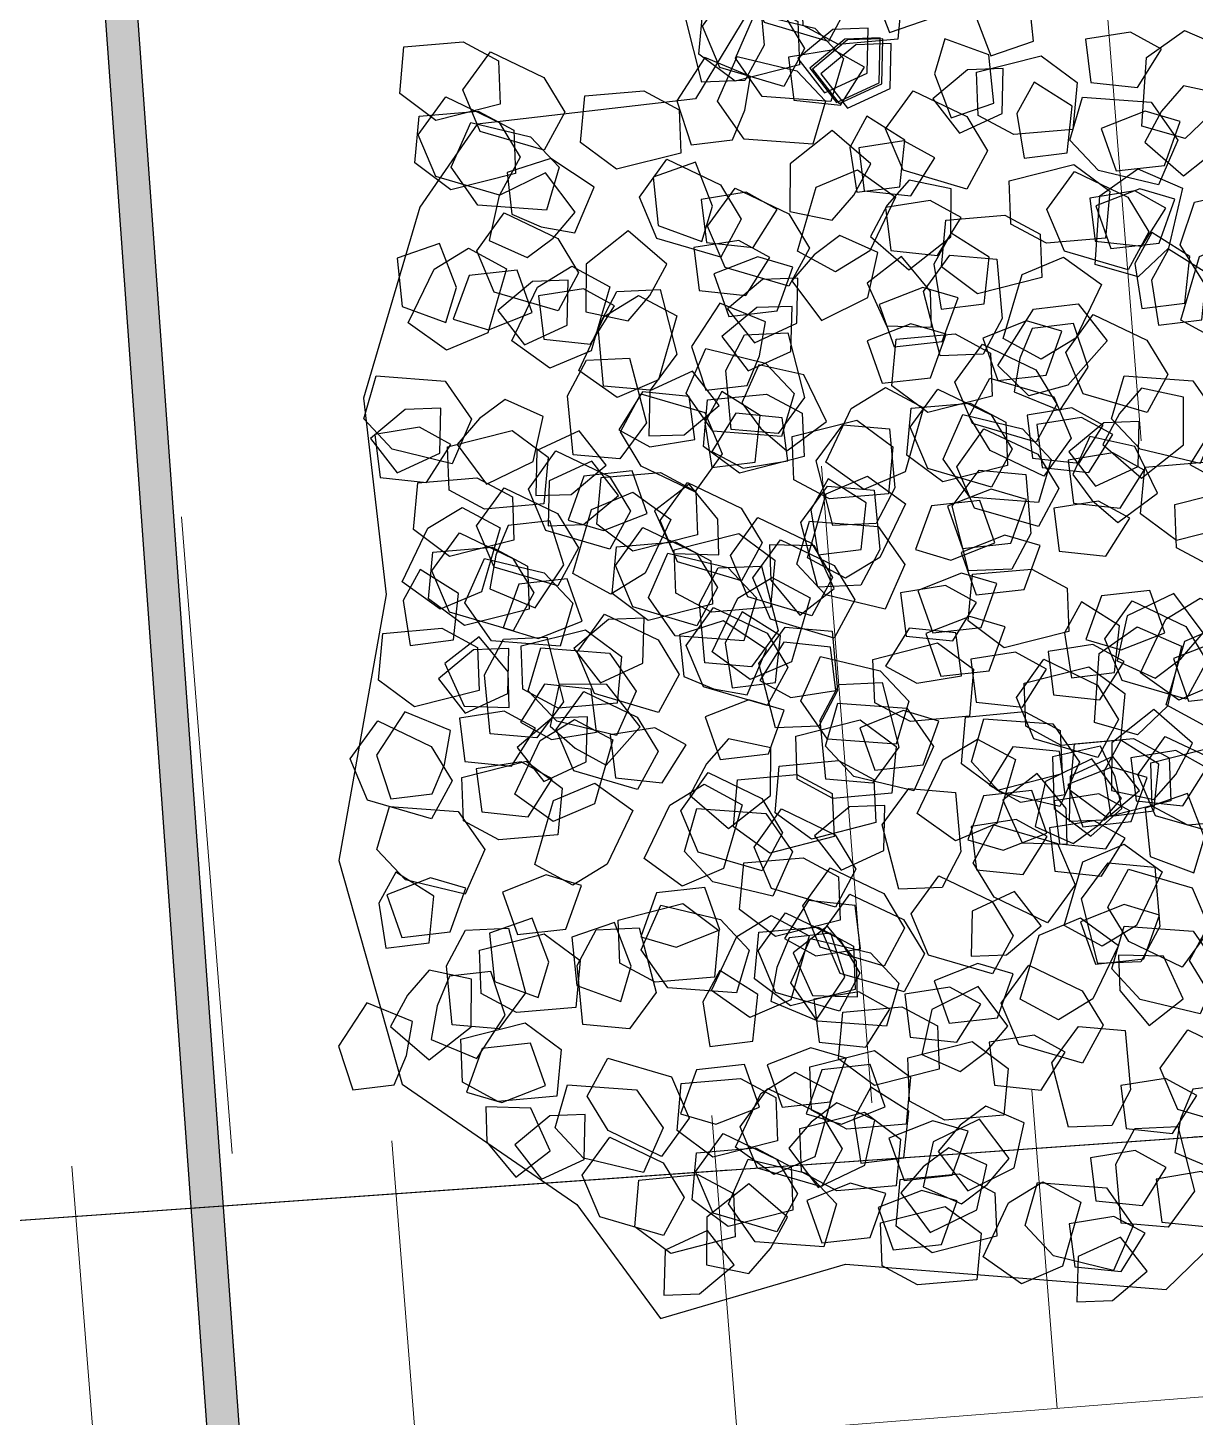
# Model space of a CAD drawing. Header units: metres. Extents: x 1851758 to 1852050, y 5187822 to 5188223.
# Drawn here: x 1851939.949 to 1851941.046, y 5187883.398 to 5187884.703 of the extents above; entities that cross this region are included whole.
import ezdxf

# ---------------------------------------------------------------- set-up
doc = ezdxf.new("R2010")
doc.units = ezdxf.units.M
doc.header["$LTSCALE"] = 2.5
doc.linetypes.add('L5', pattern=[1.15, 0.8, -0.175, 0, -0.175])
for name, color, linetype, lineweight in [('PAR', 11, 'L5', 30), ('PRO_DEMOL_TAL', 34, 'CONTINUOUS', 20), ('PRO_DEMOL_TAL_HAC', 32, 'CONTINUOUS', 15), ('PRO_PAR_SURF', 157, 'CONTINUOUS', 20)]:
    doc.layers.add(name, color=color, linetype=linetype, lineweight=lineweight)
doc.layers.add('PRO_PAR_CONT_DA', color=40, linetype='CONTINUOUS', plot=False)
doc.layers.add('PRO_VOI_PLANCHETTES', color=232, linetype='CONTINUOUS')
doc.layers.add('PRO_VOI_VEG', color=81, linetype='CONTINUOUS')

# ---------------------------------------------------------------- blocks, each defined once
blk = doc.blocks.new('arbuste fleurs jaunes')
at = {"layer": 'PRO_VOI_VEG', "color": 67}
for points in [[(-0.2453, 1.0165), (-0.3366, 1.1021), (-0.3308, 1.1863), (-0.2526, 1.2269), (-0.1844, 1.1384), (-0.1786, 1.063)], [(-0.3394, 0.9223), (-0.4308, 1.0079), (-0.425, 1.092), (-0.3467, 1.1326), (-0.2786, 1.0442), (-0.2727, 0.9687)], [(-0.3897, 0.9253), (-0.425, 1.0454), (-0.3773, 1.115), (-0.2892, 1.1102), (-0.2754, 0.9993), (-0.3087, 0.9314)], [(-0.2732, 0.9004), (-0.3085, 1.0205), (-0.2608, 1.09), (-0.1727, 1.0852), (-0.1589, 0.9744), (-0.1922, 0.9065)], [(-0.3727, 0.7679), (-0.2813, 0.7839), (-0.2799, 0.881), (-0.3466, 0.9362), (-0.4075, 0.8868), (-0.3974, 0.8274)], [(-0.5135, 0.7153), (-0.5488, 0.8354), (-0.501, 0.905), (-0.413, 0.9002), (-0.3992, 0.7893), (-0.4325, 0.7214)], [(-0.5135, 0.7153), (-0.5488, 0.8354), (-0.501, 0.905), (-0.413, 0.9002), (-0.3992, 0.7893), (-0.4325, 0.7214)], [(-0.139, 0.6811), (-0.2304, 0.7667), (-0.2246, 0.8508), (-0.1463, 0.8915), (-0.0781, 0.803), (-0.0723, 0.7276)], [(-0.9059, 0.8825), (-0.933, 0.8055), (-0.8587, 0.7581), (-0.7865, 0.8021), (-0.8245, 0.8569)], [(-0.9059, 0.8825), (-0.933, 0.8055), (-0.8587, 0.7581), (-0.7865, 0.8021), (-0.8245, 0.8569)], [(-0.574, 0.8111), (-0.6011, 0.734), (-0.5268, 0.6867), (-0.4546, 0.7307), (-0.4926, 0.7855)], [(-0.574, 0.8111), (-0.6011, 0.734), (-0.5268, 0.6867), (-0.4546, 0.7307), (-0.4926, 0.7855)], [(0.121, 0.583), (0.0296, 0.6686), (0.0354, 0.7528), (0.1137, 0.7934), (0.1819, 0.7049), (0.1877, 0.6295)], [(-0.9205, 0.5525), (-1.0119, 0.6381), (-1.0061, 0.7222), (-0.9278, 0.7628), (-0.8596, 0.6744), (-0.8538, 0.5989)], [(0.0707, 0.586), (0.0355, 0.7062), (0.0832, 0.7757), (0.1712, 0.7709), (0.185, 0.6601), (0.1517, 0.5921)], [(-0.8405, 0.7521), (-0.7492, 0.6666), (-0.755, 0.5824), (-0.8332, 0.5418), (-0.9014, 0.6303), (-0.9072, 0.7057)], [(0.1872, 0.5611), (0.152, 0.6812), (0.1997, 0.7507), (0.2878, 0.746), (0.3015, 0.6351), (0.2682, 0.5672)], [(-0.2634, 0.5125), (-0.2987, 0.6326), (-0.251, 0.7022), (-0.1629, 0.6974), (-0.1491, 0.5866), (-0.1824, 0.5186)], [(-1.194, 0.455), (-1.2854, 0.5406), (-1.2796, 0.6247), (-1.2013, 0.6653), (-1.1331, 0.5768), (-1.1273, 0.5014)], [(-1.1924, 0.6097), (-1.1401, 0.5469), (-1.0614, 0.5863), (-1.062, 0.6709), (-1.1286, 0.6664)], [(-1.0147, 0.4583), (-1.1061, 0.5439), (-1.1003, 0.628), (-1.022, 0.6686), (-0.9538, 0.5801), (-0.948, 0.5047)], [(-1.065, 0.4613), (-1.1002, 0.5814), (-1.0525, 0.6509), (-0.9645, 0.6461), (-0.9507, 0.5353), (-0.984, 0.4674)], [(-0.9485, 0.4363), (-0.9837, 0.5565), (-0.936, 0.626), (-0.8479, 0.6212), (-0.8342, 0.5104), (-0.8675, 0.4424)], [(-1.4452, 0.3998), (-1.4804, 0.5199), (-1.4327, 0.5894), (-1.3446, 0.5847), (-1.3309, 0.4738), (-1.3642, 0.4059)], [(-0.8377, 0.3916), (-0.8729, 0.5118), (-0.8252, 0.5813), (-0.7371, 0.5765), (-0.7233, 0.4657), (-0.7566, 0.3977)], [(0.1292, 0.592), (0.1021, 0.515), (0.1764, 0.4676), (0.2486, 0.5116), (0.2105, 0.5664)], [(0.1258, 0.5631), (0.0987, 0.4861), (0.173, 0.4387), (0.2452, 0.4827), (0.2072, 0.5376)], [(0.1273, 0.558), (0.1002, 0.481), (0.1745, 0.4336), (0.2468, 0.4776), (0.2087, 0.5325)], [(-1.2167, 0.5307), (-1.2438, 0.4537), (-1.1695, 0.4063), (-1.0972, 0.4503), (-1.1353, 0.5051)], [(-1.1088, 0.509), (-1.1857, 0.5365), (-1.2335, 0.4626), (-1.19, 0.39), (-1.1349, 0.4277)], [(0.1282, 0.5401), (0.1011, 0.4631), (0.1754, 0.4157), (0.2476, 0.4597), (0.2096, 0.5145)], [(-0.5603, 0.5002), (-0.5251, 0.3801), (-0.5728, 0.3106), (-0.6609, 0.3154), (-0.6746, 0.4262), (-0.6413, 0.4941)], [(-0.7259, 0.2675), (-0.8172, 0.3531), (-0.8114, 0.4372), (-0.7332, 0.4778), (-0.665, 0.3894), (-0.6592, 0.3139)], [(-0.3378, 0.4493), (-0.3649, 0.3722), (-0.2906, 0.3249), (-0.2183, 0.3688), (-0.2564, 0.4237)], [(-0.3378, 0.4493), (-0.3649, 0.3722), (-0.2906, 0.3249), (-0.2183, 0.3688), (-0.2564, 0.4237)], [(-1.0808, 0.4337), (-0.9895, 0.3481), (-0.9953, 0.264), (-1.0735, 0.2234), (-1.1417, 0.3119), (-1.1475, 0.3873)], [(-0.0224, 0.363), (0.0298, 0.3002), (0.1085, 0.3396), (0.1079, 0.4242), (0.0413, 0.4197)], [(-1.6959, 0.3408), (-1.6437, 0.278), (-1.5649, 0.3175), (-1.5655, 0.402), (-1.6321, 0.3975)], [(-1.3492, 0.394), (-1.2578, 0.3085), (-1.2636, 0.2243), (-1.3419, 0.1837), (-1.41, 0.2722), (-1.4158, 0.3476)], [(-0.82, 0.1733), (-0.9114, 0.2589), (-0.9056, 0.343), (-0.8273, 0.3836), (-0.7592, 0.2951), (-0.7533, 0.2197)], [(-0.8703, 0.1763), (-0.9056, 0.2964), (-0.8579, 0.3659), (-0.7698, 0.3611), (-0.756, 0.2503), (-0.7893, 0.1824)], [(-0.6047, 0.313), (-0.5525, 0.2502), (-0.4738, 0.2896), (-0.4744, 0.3742), (-0.541, 0.3697)], [(-0.2286, 0.3757), (-0.2607, 0.2887), (-0.1774, 0.2387), (-0.0962, 0.2687), (-0.1083, 0.3461), (-0.1648, 0.3672)], [(0.0944, 0.1921), (0.0592, 0.3122), (0.1069, 0.3818), (0.195, 0.377), (0.2088, 0.2661), (0.1755, 0.1982)], [(-1.0314, 0.3478), (-1.0585, 0.2708), (-0.9842, 0.2235), (-0.9119, 0.2674), (-0.95, 0.3223)], [(-0.7538, 0.1513), (-0.7891, 0.2714), (-0.7414, 0.341), (-0.6533, 0.3362), (-0.6395, 0.2254), (-0.6728, 0.1574)], [(-0.6547, 0.3321), (-0.7315, 0.3597), (-0.7794, 0.2857), (-0.7358, 0.2132), (-0.6807, 0.2509)], [(-0.5026, 0.2112), (-0.4158, 0.1785), (-0.3652, 0.2615), (-0.3947, 0.3429), (-0.4722, 0.3313), (-0.4936, 0.275)], [(-0.5026, 0.2112), (-0.4158, 0.1785), (-0.3652, 0.2615), (-0.3947, 0.3429), (-0.4722, 0.3313), (-0.4936, 0.275)], [(-1.2452, 0.3372), (-1.2722, 0.2602), (-1.1979, 0.2128), (-1.1257, 0.2568), (-1.1638, 0.3116)], [(0.2024, 0.3376), (0.1753, 0.2606), (0.2496, 0.2132), (0.3218, 0.2572), (0.2838, 0.3121)], [(0.2024, 0.3376), (0.1753, 0.2606), (0.2496, 0.2132), (0.3218, 0.2572), (0.2838, 0.3121)], [(-1.1895, 0.1037), (-1.2247, 0.2238), (-1.177, 0.2933), (-1.089, 0.2886), (-1.0752, 0.1777), (-1.1085, 0.1098)], [(-0.7732, 0.2889), (-0.6818, 0.2033), (-0.6876, 0.1192), (-0.7659, 0.0785), (-0.8341, 0.167), (-0.8399, 0.2424)], [(-0.0787, 0.227), (-0.1556, 0.2545), (-0.2034, 0.1805), (-0.1599, 0.108), (-0.1048, 0.1457)], [(-1.7944, 0.1764), (-1.7779, 0.0851), (-1.6807, 0.0843), (-1.626, 0.1514), (-1.6757, 0.2119), (-1.7351, 0.2014)], [(-0.4742, 0.2173), (-0.3828, 0.1317), (-0.3886, 0.0476), (-0.4669, 0.007), (-0.5351, 0.0954), (-0.5409, 0.1709)], [(-1.6039, 0.1905), (-1.5126, 0.1049), (-1.5183, 0.0208), (-1.5966, -0.0198), (-1.6648, 0.0687), (-1.6706, 0.1441)], [(-0.9285, 0.0263), (-0.8372, 0.0422), (-0.8358, 0.1394), (-0.9025, 0.1945), (-0.9634, 0.1452), (-0.9532, 0.0858)], [(-0.7378, 0.0045), (-0.773, 0.1247), (-0.7253, 0.1942), (-0.6372, 0.1894), (-0.6234, 0.0786), (-0.6567, 0.0106)], [(0.0308, -0.0162), (-0.0606, 0.0694), (-0.0548, 0.1535), (0.0235, 0.1941), (0.0916, 0.1056), (0.0974, 0.0302)], [(0.2012, 0.1331), (0.2534, 0.0703), (0.3322, 0.1097), (0.3315, 0.1943), (0.2649, 0.1898)], [(-0.925, -0.0163), (-0.9602, 0.1038), (-0.9125, 0.1733), (-0.8245, 0.1686), (-0.8107, 0.0577), (-0.844, -0.0102)], [(-0.1966, 0.0652), (-0.1116, 0.1572), (-0.0275, 0.1519), (0.0137, 0.0739), (-0.0744, 0.0051), (-0.1498, -0.0012)], [(-0.1218, 0.1112), (-0.0696, 0.0485), (0.0092, 0.0879), (0.0085, 0.1725), (-0.0581, 0.168)], [(-0.7502, -0.0537), (-0.7855, 0.0664), (-0.7378, 0.1359), (-0.6497, 0.1311), (-0.6359, 0.0203), (-0.6692, -0.0476)], [(-0.5735, 0.0627), (-0.4885, 0.1547), (-0.4044, 0.1494), (-0.3633, 0.0714), (-0.4513, 0.0026), (-0.5267, -0.0037)], [(-0.2075, -0.0582), (-0.2989, 0.0273), (-0.2931, 0.1115), (-0.2148, 0.1521), (-0.1467, 0.0636), (-0.1408, -0.0118)], [(-1.7636, 0.1302), (-1.6722, 0.0446), (-1.678, -0.0395), (-1.7563, -0.0801), (-1.8245, 0.0084), (-1.8303, 0.0838)], [(-0.9324, 0.0573), (-0.8802, -0.0055), (-0.8014, 0.0339), (-0.8021, 0.1185), (-0.8687, 0.114)], [(-0.6864, 0.0243), (-0.6014, 0.1162), (-0.5172, 0.111), (-0.4761, 0.033), (-0.5641, -0.0358), (-0.6395, -0.0421)], [(-0.3017, -0.1525), (-0.3931, -0.0669), (-0.3873, 0.0172), (-0.309, 0.0579), (-0.2408, -0.0306), (-0.235, -0.106)], [(-0.9521, -0.052), (-0.8671, 0.0399), (-0.7829, 0.0347), (-0.7418, -0.0434), (-0.8299, -0.1121), (-0.9052, -0.1184)], [(-0.9521, -0.052), (-0.8671, 0.0399), (-0.7829, 0.0347), (-0.7418, -0.0434), (-0.8299, -0.1121), (-0.9052, -0.1184)], [(-0.352, -0.1495), (-0.3873, -0.0294), (-0.3396, 0.0402), (-0.2515, 0.0354), (-0.2377, -0.0754), (-0.271, -0.1434)], [(-1.9262, -0.0971), (-1.8494, -0.1246), (-1.8015, -0.0507), (-1.8451, 0.0219), (-1.9002, -0.0159)], [(-1.4155, 0.002), (-1.3241, -0.0835), (-1.3299, -0.1677), (-1.4082, -0.2083), (-1.4763, -0.1198), (-1.4822, -0.0444)], [(-1.1917, -0.1757), (-1.2269, -0.0556), (-1.1792, 0.014), (-1.0911, 0.0092), (-1.0773, -0.1017), (-1.1106, -0.1696)], [(-0.2355, -0.1744), (-0.2707, -0.0543), (-0.223, 0.0152), (-0.135, 0.0105), (-0.1212, -0.1004), (-0.1545, -0.1683)], [(-0.1813, -0.036), (-0.1461, -0.1561), (-0.1938, -0.2256), (-0.2819, -0.2208), (-0.2957, -0.11), (-0.2624, -0.0421)], [(-1.8758, -0.0627), (-1.9029, -0.1398), (-1.8286, -0.1871), (-1.7563, -0.1431), (-1.7944, -0.0883)], [(-0.1783, -0.0882), (-0.1617, -0.1795), (-0.0645, -0.1803), (-0.0099, -0.1132), (-0.0596, -0.0527), (-0.119, -0.0632)], [(-0.9444, -0.0922), (-0.8531, -0.1778), (-0.8588, -0.2619), (-0.9371, -0.3025), (-1.0053, -0.214), (-1.0111, -0.1386)], [(-1.6445, -0.1218), (-1.6093, -0.2419), (-1.657, -0.3114), (-1.7451, -0.3066), (-1.7588, -0.1958), (-1.7255, -0.1279)], [(-0.6116, -0.1128), (-0.674, -0.1654), (-0.6341, -0.244), (-0.5495, -0.2428), (-0.5544, -0.1762)], [(-0.0761, -0.32), (-0.1113, -0.1998), (-0.0636, -0.1303), (0.0244, -0.1351), (0.0382, -0.2459), (0.0049, -0.3139)], [(-1.1903, -0.3492), (-1.2817, -0.2636), (-1.2759, -0.1795), (-1.1977, -0.1389), (-1.1295, -0.2273), (-1.1237, -0.3028)], [(-1.1746, -0.3286), (-1.2099, -0.2085), (-1.1622, -0.1389), (-1.0741, -0.1437), (-1.0603, -0.2546), (-1.0936, -0.3225)], [(0.0832, -0.2056), (0.1354, -0.2684), (0.2142, -0.229), (0.2136, -0.1444), (0.1469, -0.1489)], [(-1.8681, -0.39), (-1.9033, -0.2699), (-1.8556, -0.2004), (-1.7675, -0.2051), (-1.7538, -0.316), (-1.7871, -0.3839)], [(0.0739, -0.2491), (0.1261, -0.3119), (0.2049, -0.2725), (0.2042, -0.1879), (0.1376, -0.1924)], [(-1.5226, -0.2713), (-1.4704, -0.3341), (-1.3916, -0.2947), (-1.3922, -0.2101), (-1.4588, -0.2146)], [(-1.2845, -0.4434), (-1.3759, -0.3578), (-1.3701, -0.2737), (-1.2918, -0.2331), (-1.2237, -0.3216), (-1.2178, -0.397)], [(-1.083, -0.2231), (-1.1101, -0.3002), (-1.0358, -0.3475), (-0.9635, -0.3035), (-1.0016, -0.2487)], [(-1.3348, -0.4404), (-1.3701, -0.3203), (-1.3224, -0.2508), (-1.2343, -0.2555), (-1.2205, -0.3664), (-1.2538, -0.4343)], [(-0.2798, -0.3852), (-0.193, -0.4178), (-0.1424, -0.3348), (-0.1719, -0.2535), (-0.2494, -0.265), (-0.2708, -0.3214)], [(-0.2175, -0.2358), (-0.2445, -0.3128), (-0.1703, -0.3602), (-0.098, -0.3162), (-0.1361, -0.2614)], [(-0.2175, -0.2358), (-0.2445, -0.3128), (-0.1703, -0.3602), (-0.098, -0.3162), (-0.1361, -0.2614)], [(-1.6028, -0.4743), (-1.6942, -0.3887), (-1.6884, -0.3046), (-1.6101, -0.264), (-1.5419, -0.3525), (-1.5361, -0.4279)], [(-1.2183, -0.4654), (-1.2536, -0.3452), (-1.2058, -0.2757), (-1.1178, -0.2805), (-1.104, -0.3913), (-1.1373, -0.4593)], [(-1.2127, -0.3354), (-1.2896, -0.3078), (-1.3374, -0.3818), (-1.2939, -0.4543), (-1.2388, -0.4166)], [(-1.0817, -0.4109), (-0.9967, -0.3189), (-0.9126, -0.3242), (-0.8715, -0.4022), (-0.9595, -0.471), (-1.0349, -0.4773)], [(-1.697, -0.5686), (-1.7884, -0.483), (-1.7826, -0.3989), (-1.7043, -0.3582), (-1.6361, -0.4467), (-1.6303, -0.5221)], [(-1.7473, -0.5656), (-1.7825, -0.4455), (-1.7348, -0.3759), (-1.6468, -0.3807), (-1.633, -0.4915), (-1.6663, -0.5595)], [(-0.1575, -0.5816), (-0.2489, -0.496), (-0.2431, -0.4119), (-0.1648, -0.3713), (-0.0966, -0.4598), (-0.0908, -0.5352)], [(-1.6308, -0.5905), (-1.666, -0.4704), (-1.6183, -0.4009), (-1.5302, -0.4056), (-1.5165, -0.5165), (-1.5498, -0.5844)], [(-0.6715, -0.5918), (-0.7067, -0.4717), (-0.659, -0.4021), (-0.5709, -0.4069), (-0.5572, -0.5178), (-0.5905, -0.5857)], [(-0.6715, -0.5918), (-0.7067, -0.4717), (-0.659, -0.4021), (-0.5709, -0.4069), (-0.5572, -0.5178), (-0.5905, -0.5857)], [(-0.5721, -0.4692), (-0.5199, -0.5319), (-0.4411, -0.4925), (-0.4417, -0.4079), (-0.5083, -0.4124)], [(-1.453, -0.4503), (-1.3617, -0.5359), (-1.3674, -0.62), (-1.4457, -0.6606), (-1.5139, -0.5721), (-1.5197, -0.4967)], [(-1.3256, -0.657), (-1.417, -0.5714), (-1.4112, -0.4873), (-1.3329, -0.4467), (-1.2647, -0.5351), (-1.2589, -0.6106)], [(-1.1205, -0.6449), (-1.1557, -0.5248), (-1.108, -0.4553), (-1.02, -0.4601), (-1.0062, -0.5709), (-1.0395, -0.6388)], [(-0.1931, -0.4571), (-0.1017, -0.5427), (-0.1075, -0.6269), (-0.1858, -0.6675), (-0.2539, -0.579), (-0.2598, -0.5036)], [(-0.8835, -0.4954), (-0.8482, -0.6155), (-0.896, -0.685), (-0.984, -0.6803), (-0.9978, -0.5694), (-0.9645, -0.5015)], [(-0.7586, -0.5122), (-0.8354, -0.4846), (-0.8832, -0.5586), (-0.8397, -0.6311), (-0.7846, -0.5934)], [(-0.4895, -0.6723), (-0.5247, -0.5522), (-0.477, -0.4826), (-0.389, -0.4874), (-0.3752, -0.5982), (-0.4085, -0.6662)], [(-1.5608, -0.4971), (-1.4694, -0.5827), (-1.4752, -0.6668), (-1.5535, -0.7074), (-1.6216, -0.6189), (-1.6275, -0.5435)], [(-0.6662, -0.7512), (-0.7575, -0.6656), (-0.7518, -0.5815), (-0.6735, -0.5409), (-0.6053, -0.6294), (-0.5995, -0.7048)], [(-1.5536, -0.6287), (-1.5014, -0.6914), (-1.4226, -0.652), (-1.4232, -0.5674), (-1.4899, -0.5719)], [(-0.7512, -0.6721), (-0.699, -0.7349), (-0.6202, -0.6955), (-0.6209, -0.6109), (-0.6875, -0.6154)], [(-0.7512, -0.6721), (-0.699, -0.7349), (-0.6202, -0.6955), (-0.6209, -0.6109), (-0.6875, -0.6154)], [(-1.1704, -0.8781), (-1.2056, -0.7579), (-1.1579, -0.6884), (-1.0699, -0.6932), (-1.0561, -0.804), (-1.0894, -0.872)], [(-0.6265, -0.681), (-0.5351, -0.7666), (-0.5409, -0.8507), (-0.6192, -0.8913), (-0.6874, -0.8028), (-0.6932, -0.7274)], [(-1.4565, -0.7389), (-1.4886, -0.8259), (-1.4053, -0.8759), (-1.3241, -0.8459), (-1.3362, -0.7685), (-1.3927, -0.7474)], [(-0.8169, -0.7534), (-0.7816, -0.8736), (-0.8293, -0.9431), (-0.9174, -0.9383), (-0.9312, -0.8275), (-0.8979, -0.7595)], [(-1.2858, -0.9209), (-1.2008, -0.829), (-1.1166, -0.8342), (-1.0755, -0.9123), (-1.1636, -0.981), (-1.2389, -0.9873)], [(-0.8182, -0.9368), (-0.7829, -1.0569), (-0.8306, -1.1264), (-0.9187, -1.1216), (-0.9325, -1.0108), (-0.8992, -0.9429)], [(-1.312, -0.9863), (-1.3745, -1.0389), (-1.3346, -1.1174), (-1.25, -1.1162), (-1.2549, -1.0496)], [(-1.4379, -1.0196), (-1.5003, -1.0722), (-1.4604, -1.1507), (-1.3758, -1.1496), (-1.3808, -1.083)], [(-1.218, -1.1144), (-1.2015, -1.2057), (-1.1043, -1.2065), (-1.0496, -1.1394), (-1.0993, -1.0789), (-1.1587, -1.0894)], [(-1.2787, -1.1121), (-1.3411, -1.1647), (-1.3012, -1.2432), (-1.2166, -1.242), (-1.2215, -1.1754)]]:
    blk.add_lwpolyline(points, close=True, dxfattribs=at)
at = {"layer": 'PRO_VOI_VEG'}
for points in [[(-0.366, 0.8356), (-0.4277, 0.9496), (-0.3945, 1.0304), (-0.3042, 1.0446), (-0.2662, 0.9353), (-0.2852, 0.8593)], [(0.0945, 0.4963), (0.0327, 0.6103), (0.066, 0.6911), (0.1562, 0.7054), (0.1942, 0.5961), (0.1752, 0.5201)], [(0.0087, 0.4813), (-0.053, 0.5953), (-0.0198, 0.6761), (0.0705, 0.6904), (0.1085, 0.5811), (0.0895, 0.5051)], [(-1.0412, 0.3715), (-1.103, 0.4856), (-1.0697, 0.5663), (-0.9795, 0.5806), (-0.9415, 0.4713), (-0.9605, 0.3953)], [(0.2634, 0.4736), (0.3299, 0.4213), (0.4012, 0.4783), (0.3822, 0.5638), (0.3157, 0.5448)], [(-1.4681, 0.4792), (-1.4064, 0.3652), (-1.4396, 0.2844), (-1.5299, 0.2702), (-1.5679, 0.3795), (-1.5489, 0.4555)], [(-0.485, 0.2344), (-0.5467, 0.3484), (-0.5135, 0.4292), (-0.4232, 0.4434), (-0.3852, 0.3341), (-0.4042, 0.2581)], [(0.1911, 0.2892), (0.2576, 0.237), (0.3288, 0.294), (0.3098, 0.3795), (0.2434, 0.3605)], [(0.3293, 0.2892), (0.3958, 0.237), (0.467, 0.294), (0.448, 0.3795), (0.3815, 0.3605)], [(-1.1829, 0.1778), (-1.0879, 0.1635), (-1.0547, 0.2586), (-1.1022, 0.3346), (-1.1782, 0.3061), (-1.1877, 0.2443)], [(-0.8466, 0.0865), (-0.9083, 0.2006), (-0.8751, 0.2813), (-0.7848, 0.2956), (-0.7468, 0.1863), (-0.7658, 0.1103)], [(-0.0787, 0.2967), (-0.0924, 0.2017), (0.0028, 0.169), (0.0786, 0.217), (0.0496, 0.2928), (-0.0123, 0.3019)], [(-1.5003, 0.14), (-1.5668, 0.1923), (-1.638, 0.1353), (-1.619, 0.0498), (-1.5525, 0.0688)], [(-1.4231, 0.0056), (-1.4896, 0.0579), (-1.5608, 0.0009), (-1.5418, -0.0847), (-1.4753, -0.0656)], [(0.1051, -0.0873), (0.2188, -0.0249), (0.2998, -0.0576), (0.3146, -0.1477), (0.2056, -0.1864), (0.1294, -0.1679)], [(-1.4106, -0.2595), (-1.4724, -0.1455), (-1.4391, -0.0647), (-1.3489, -0.0505), (-1.3109, -0.1597), (-1.3299, -0.2358)], [(-0.8552, -0.2595), (-0.917, -0.1455), (-0.8837, -0.0647), (-0.7935, -0.0505), (-0.7555, -0.1597), (-0.7745, -0.2358)], [(-0.3283, -0.2392), (-0.39, -0.1252), (-0.3567, -0.0444), (-0.2665, -0.0302), (-0.2285, -0.1394), (-0.2475, -0.2155)], [(0.1986, -0.0291), (0.1468, -0.0959), (0.2042, -0.1668), (0.2896, -0.1473), (0.2702, -0.0809)], [(-0.4268, -0.099), (-0.4786, -0.1658), (-0.4211, -0.2367), (-0.3357, -0.2172), (-0.3552, -0.1508)], [(-0.8494, -0.1256), (-0.7876, -0.2396), (-0.8209, -0.3204), (-0.9111, -0.3346), (-0.9491, -0.2254), (-0.9301, -0.1493)], [(-0.0413, -0.2462), (0.0205, -0.3602), (-0.0128, -0.441), (-0.103, -0.4553), (-0.141, -0.346), (-0.122, -0.2699)], [(-1.3111, -0.5302), (-1.3728, -0.4161), (-1.3396, -0.3353), (-1.2493, -0.3211), (-1.2113, -0.4304), (-1.2303, -0.5064)], [(-0.726, -0.3725), (-0.6642, -0.4866), (-0.6975, -0.5673), (-0.7877, -0.5816), (-0.8257, -0.4723), (-0.8067, -0.3963)], [(-1.7235, -0.6553), (-1.7853, -0.5413), (-1.752, -0.4605), (-1.6618, -0.4462), (-1.6238, -0.5555), (-1.6428, -0.6315)], [(-0.6196, -0.5509), (-0.506, -0.4885), (-0.425, -0.5212), (-0.4101, -0.6113), (-0.5192, -0.65), (-0.5953, -0.6315)], [(-1.6672, -0.5809), (-1.719, -0.6477), (-1.6616, -0.7186), (-1.5762, -0.6991), (-1.5956, -0.6327)], [(-0.4382, -0.6113), (-0.49, -0.6781), (-0.4326, -0.749), (-0.3472, -0.7295), (-0.3666, -0.6631)], [(-1.6061, -0.7011), (-1.658, -0.7679), (-1.6005, -0.8388), (-1.5151, -0.8192), (-1.5345, -0.7529)], [(-0.6373, -0.7705), (-0.7038, -0.7182), (-0.775, -0.7753), (-0.756, -0.8608), (-0.6895, -0.8418)], [(-0.9489, -0.7311), (-1.0008, -0.7979), (-0.9433, -0.8688), (-0.8579, -0.8493), (-0.8773, -0.7829)], [(-0.9111, -0.8047), (-0.8494, -0.9187), (-0.8826, -0.9995), (-0.9728, -1.0137), (-1.0108, -0.9045), (-0.9918, -0.8284)], [(-1.4048, -0.9281), (-1.343, -1.0422), (-1.3763, -1.123), (-1.4665, -1.1372), (-1.5045, -1.0279), (-1.4855, -0.9519)]]:
    blk.add_lwpolyline(points, close=True, dxfattribs=at)
at = {"layer": 'PRO_VOI_VEG', "color": 76}
blk.add_lwpolyline([(0.1965, 0.7192), (-0.0387, 0.7127), (-0.3001, 1.0327), (-0.4896, 1.0392), (-0.8489, 0.9348), (-1.1364, 0.6997), (-1.6049, 0.5042), (-1.8943, 0.1772), (-1.9074, -0.2211), (-2.0027, -0.4693), (-1.7284, -0.707), (-1.4435, -1.2399), (-0.9817, -1.3474)], dxfattribs=at)
at = {"layer": 'PRO_VOI_VEG', "color": 52}
for points in [[(-0.5271, 0.971), (-0.5936, 1.0233), (-0.6649, 0.9663), (-0.6459, 0.8807), (-0.5794, 0.8998)], [(-0.801, 0.9369), (-0.7392, 0.8228), (-0.7725, 0.742), (-0.8627, 0.7278), (-0.9007, 0.8371), (-0.8817, 0.9131)], [(-0.1388, 0.6484), (-0.2053, 0.7007), (-0.2765, 0.6437), (-0.2576, 0.5582), (-0.1911, 0.5772)], [(-0.2968, 0.5063), (-0.3486, 0.4395), (-0.2911, 0.3686), (-0.2057, 0.3882), (-0.2251, 0.4545)], [(-1.6107, 0.3933), (-1.6625, 0.3265), (-1.605, 0.2556), (-1.5196, 0.2751), (-1.5391, 0.3415)], [(-1.0639, 0.4007), (-1.0022, 0.2867), (-1.0354, 0.2059), (-1.1256, 0.1917), (-1.1636, 0.3009), (-1.1446, 0.377)], [(-1.815, 0.2538), (-1.8286, 0.1587), (-1.7334, 0.1261), (-1.6577, 0.1741), (-1.6866, 0.2499), (-1.7485, 0.259)], [(-1.4889, 0.2132), (-1.5407, 0.1464), (-1.4832, 0.0755), (-1.3978, 0.095), (-1.4173, 0.1614)], [(-0.1775, 0.2139), (-0.2293, 0.1471), (-0.1719, 0.0763), (-0.0865, 0.0958), (-0.1059, 0.1622)], [(-0.2471, 0.1959), (-0.2989, 0.1291), (-0.2414, 0.0582), (-0.156, 0.0778), (-0.1754, 0.1442)], [(-1.0061, 0.0705), (-1.0579, 0.0036), (-1.0004, -0.0672), (-0.915, -0.0477), (-0.9345, 0.0187)], [(0.3267, 0.0412), (0.2749, -0.0256), (0.3323, -0.0965), (0.4177, -0.0769), (0.3983, -0.0106)], [(0.3714, -0.021), (0.4851, 0.0415), (0.566, 0.0088), (0.5809, -0.0814), (0.4718, -0.1201), (0.3957, -0.1016)], [(-1.1454, 0.0153), (-1.159, -0.0798), (-1.0638, -0.1124), (-0.9881, -0.0645), (-1.0171, 0.0113), (-1.0789, 0.0204)], [(-0.1253, 0.0158), (-0.1771, -0.051), (-0.1196, -0.1219), (-0.0342, -0.1023), (-0.0537, -0.0359)], [(-0.59, -0.1374), (-0.6418, -0.2042), (-0.5844, -0.2751), (-0.499, -0.2555), (-0.5184, -0.1892)], [(-0.486, -0.1673), (-0.5378, -0.2342), (-0.4804, -0.305), (-0.395, -0.2855), (-0.4144, -0.2191)], [(-0.8662, -0.1852), (-0.918, -0.252), (-0.8606, -0.3229), (-0.7752, -0.3034), (-0.7946, -0.237)], [(-0.6501, -0.1942), (-0.702, -0.261), (-0.6445, -0.3319), (-0.5591, -0.3124), (-0.5785, -0.246)], [(-0.1717, -0.282), (-0.1854, -0.3771), (-0.0902, -0.4098), (-0.0144, -0.3618), (-0.0434, -0.286), (-0.1053, -0.2769)], [(-1.4934, -0.3805), (-1.5452, -0.4473), (-1.4878, -0.5182), (-1.4024, -0.4986), (-1.4218, -0.4323)], [(-1.1907, -0.5594), (-1.2425, -0.6263), (-1.185, -0.6971), (-1.0996, -0.6776), (-1.1191, -0.6112)], [(-0.7443, -0.5719), (-0.7961, -0.6387), (-0.7387, -0.7096), (-0.6533, -0.6901), (-0.6727, -0.6237)], [(-1.4852, -0.6477), (-1.537, -0.7145), (-1.4795, -0.7854), (-1.3941, -0.7658), (-1.4136, -0.6995)]]:
    blk.add_lwpolyline(points, close=True, dxfattribs=at)
at = {"layer": 'PRO_VOI_VEG', "color": 76}
for points in [[(-0.4994, 0.8396), (-0.6195, 0.8044), (-0.689, 0.8521), (-0.6843, 0.9401), (-0.5734, 0.9539), (-0.5055, 0.9206)], [(-0.8949, 0.88), (-0.9576, 0.8278), (-0.9182, 0.749), (-0.8336, 0.7496), (-0.8381, 0.8162)], [(-0.4228, 0.6576), (-0.5429, 0.6224), (-0.6125, 0.6701), (-0.6077, 0.7582), (-0.4968, 0.7719), (-0.4289, 0.7386)], [(-0.5096, 0.7613), (-0.5724, 0.7091), (-0.533, 0.6303), (-0.4484, 0.631), (-0.4529, 0.6976)], [(-0.8275, 0.7394), (-0.8601, 0.6526), (-0.7771, 0.602), (-0.6958, 0.6315), (-0.7073, 0.709), (-0.7637, 0.7304)], [(-0.9153, 0.5863), (-1.0354, 0.5511), (-1.1049, 0.5988), (-1.1002, 0.6868), (-0.9893, 0.7006), (-0.9214, 0.6673)], [(-0.2753, 0.5648), (-0.3381, 0.5126), (-0.2986, 0.4338), (-0.2141, 0.4345), (-0.2186, 0.5011)], [(-1.2576, 0.4579), (-1.3204, 0.4057), (-1.2809, 0.3269), (-1.1964, 0.3276), (-1.2009, 0.3942)], [(-0.176, 0.3971), (-0.0559, 0.4323), (0.0136, 0.3846), (0.0089, 0.2966), (-0.102, 0.2828), (-0.1699, 0.3161)], [(0.0498, 0.4049), (-0.0129, 0.3527), (0.0265, 0.2739), (0.1111, 0.2745), (0.1066, 0.3411)], [(-1.3204, 0.3799), (-1.3832, 0.3276), (-1.3437, 0.2489), (-1.2592, 0.2495), (-1.2637, 0.3161)], [(-1.1407, 0.2268), (-1.078, 0.279), (-1.1174, 0.3578), (-1.202, 0.3572), (-1.1975, 0.2906)], [(-0.0176, 0.3024), (-0.0804, 0.2502), (-0.0409, 0.1714), (0.0436, 0.1721), (0.0391, 0.2387)], [(-1.1308, 0.2028), (-1.1936, 0.1506), (-1.1542, 0.0718), (-1.0696, 0.0725), (-1.0741, 0.1391)], [(-0.7112, 0.0249), (-0.8313, -0.0104), (-0.9009, 0.0374), (-0.8961, 0.1254), (-0.7852, 0.1392), (-0.7173, 0.1059)], [(0.4516, 0.1565), (0.3889, 0.1043), (0.4283, 0.0255), (0.5129, 0.0262), (0.5084, 0.0928)], [(-0.6504, 0.0702), (-0.5303, 0.1055), (-0.4607, 0.0578), (-0.4655, -0.0303), (-0.5764, -0.0441), (-0.6443, -0.0108)], [(-1.1071, -0.0773), (-1.2273, -0.1126), (-1.2968, -0.0649), (-1.292, 0.0232), (-1.1812, 0.037), (-1.1132, 0.0037)], [(-0.105, -0.017), (0.0151, 0.0182), (0.0846, -0.0295), (0.0798, -0.1176), (-0.031, -0.1314), (-0.0989, -0.0981)], [(0.2051, -0.0116), (0.1423, -0.0638), (0.1817, -0.1426), (0.2663, -0.1419), (0.2618, -0.0753)], [(-0.2017, -0.1325), (-0.2645, -0.1847), (-0.225, -0.2635), (-0.1405, -0.2628), (-0.145, -0.1962)], [(-0.207, -0.1573), (-0.2698, -0.2095), (-0.2303, -0.2883), (-0.1458, -0.2876), (-0.1503, -0.221)], [(-0.3219, -0.2691), (-0.3847, -0.3213), (-0.3453, -0.4001), (-0.2607, -0.3995), (-0.2652, -0.3328)], [(-0.6451, -0.2909), (-0.7078, -0.3431), (-0.6684, -0.4219), (-0.5838, -0.4212), (-0.5883, -0.3546)], [(-0.9091, -0.4618), (-0.9719, -0.514), (-0.9325, -0.5927), (-0.8479, -0.5921), (-0.8524, -0.5255)], [(-0.3675, -0.6323), (-0.3348, -0.5455), (-0.4178, -0.4949), (-0.4992, -0.5244), (-0.4876, -0.6019), (-0.4313, -0.6234)], [(-1.2416, -0.527), (-1.3043, -0.5792), (-1.2649, -0.658), (-1.1803, -0.6574), (-1.1848, -0.5907)], [(-0.7124, -0.6707), (-0.6797, -0.5839), (-0.7627, -0.5333), (-0.8441, -0.5628), (-0.8325, -0.6403), (-0.7761, -0.6617)], [(-0.5191, -0.6465), (-0.399, -0.6112), (-0.3295, -0.6589), (-0.3343, -0.747), (-0.4451, -0.7608), (-0.513, -0.7275)], [(-0.6383, -0.6444), (-0.7011, -0.6966), (-0.6617, -0.7753), (-0.5771, -0.7747), (-0.5816, -0.7081)], [(-0.9716, -0.7092), (-0.8515, -0.6739), (-0.7819, -0.7216), (-0.7867, -0.8097), (-0.8975, -0.8235), (-0.9655, -0.7902)], [(-1.1324, -0.7146), (-1.0123, -0.6794), (-0.9427, -0.7271), (-0.9475, -0.8152), (-1.0584, -0.829), (-1.1263, -0.7957)], [(-1.5601, -0.7221), (-1.5927, -0.8088), (-1.5097, -0.8594), (-1.4284, -0.83), (-1.4399, -0.7525), (-1.4963, -0.731)]]:
    blk.add_lwpolyline(points, close=True, dxfattribs=at)
at = {"layer": 'PRO_VOI_VEG', "color": 2}
for points in [[(-0.3399, 0.7885), (-0.3078, 0.8755), (-0.3911, 0.9255), (-0.4723, 0.8956), (-0.4602, 0.8181), (-0.4037, 0.797)], [(-0.5422, 0.7544), (-0.4903, 0.8212), (-0.5478, 0.8921), (-0.6332, 0.8725), (-0.6138, 0.8061)], [(0.0528, 0.6487), (0.0362, 0.7399), (-0.061, 0.7407), (-0.1157, 0.6736), (-0.066, 0.6131), (-0.0066, 0.6236)], [(-0.3295, 0.5907), (-0.3158, 0.6858), (-0.4111, 0.7184), (-0.4868, 0.6704), (-0.4578, 0.5946), (-0.396, 0.5855)], [(0.2536, 0.6638), (0.345, 0.5782), (0.3392, 0.4941), (0.2609, 0.4535), (0.1928, 0.5419), (0.1869, 0.6174)], [(-0.4009, 0.5225), (-0.5208, 0.4865), (-0.5906, 0.5338), (-0.5864, 0.6219), (-0.4756, 0.6364), (-0.4075, 0.6035)], [(-0.3763, 0.5755), (-0.4612, 0.4836), (-0.5454, 0.4889), (-0.5865, 0.5669), (-0.4985, 0.6356), (-0.4231, 0.6419)], [(-0.7088, 0.4827), (-0.6817, 0.5598), (-0.756, 0.6071), (-0.8282, 0.5632), (-0.7902, 0.5083)], [(-0.5157, 0.5539), (-0.6007, 0.462), (-0.6849, 0.4673), (-0.726, 0.5453), (-0.6379, 0.614), (-0.5625, 0.6203)], [(-1.0223, 0.5414), (-1.0064, 0.45), (-0.9092, 0.4486), (-0.8541, 0.5153), (-0.9034, 0.5762), (-0.9629, 0.566)], [(-1.2863, 0.4596), (-1.3028, 0.5508), (-1.4, 0.5516), (-1.4547, 0.4845), (-1.405, 0.424), (-1.3456, 0.4345)], [(-0.7438, 0.4325), (-0.7168, 0.5096), (-0.791, 0.5569), (-0.8633, 0.5129), (-0.8252, 0.4581)], [(-0.2401, 0.375), (-0.2754, 0.4951), (-0.2277, 0.5647), (-0.1396, 0.5599), (-0.1258, 0.449), (-0.1591, 0.3811)], [(-0.9797, 0.3624), (-0.9279, 0.4292), (-0.9853, 0.5001), (-1.0707, 0.4805), (-1.0513, 0.4141)], [(-0.743, 0.3687), (-0.6912, 0.4356), (-0.7487, 0.5064), (-0.8341, 0.4869), (-0.8146, 0.4205)], [(-0.578, 0.3686), (-0.5155, 0.4212), (-0.5555, 0.4997), (-0.6401, 0.4985), (-0.6351, 0.4319)], [(0.0365, 0.3699), (0.0502, 0.465), (-0.0451, 0.4976), (-0.1208, 0.4497), (-0.0918, 0.3738), (-0.03, 0.3647)], [(-0.4997, 0.3644), (-0.4726, 0.4415), (-0.5469, 0.4888), (-0.6191, 0.4449), (-0.581, 0.39)], [(-1.0411, 0.402), (-1.1261, 0.3101), (-1.2103, 0.3154), (-1.2514, 0.3934), (-1.1633, 0.4621), (-1.088, 0.4684)], [(-0.9139, 0.4255), (-0.7937, 0.4607), (-0.7242, 0.413), (-0.729, 0.325), (-0.8398, 0.3112), (-0.9078, 0.3445)], [(-0.3203, 0.3759), (-0.3368, 0.4672), (-0.434, 0.468), (-0.4887, 0.4009), (-0.439, 0.3403), (-0.3796, 0.3509)], [(-0.3149, 0.3294), (-0.3999, 0.2375), (-0.4841, 0.2427), (-0.5252, 0.3208), (-0.4372, 0.3895), (-0.3618, 0.3958)], [(-1.785, 0.2244), (-1.8015, 0.3156), (-1.8987, 0.3164), (-1.9534, 0.2494), (-1.9037, 0.1888), (-1.8443, 0.1993)], [(-0.5173, 0.1994), (-0.4549, 0.252), (-0.4948, 0.3305), (-0.5794, 0.3293), (-0.5744, 0.2627)], [(-1.1361, 0.1935), (-1.256, 0.1575), (-1.3259, 0.2048), (-1.3216, 0.2929), (-1.2109, 0.3074), (-1.1427, 0.2745)], [(0.2891, 0.2954), (0.3805, 0.2098), (0.3747, 0.1257), (0.2964, 0.0851), (0.2282, 0.1736), (0.2224, 0.249)], [(-1.5399, 0.1669), (-1.6249, 0.0749), (-1.709, 0.0802), (-1.7501, 0.1582), (-1.6621, 0.2269), (-1.5867, 0.2332)], [(-1.4126, 0.1903), (-1.2925, 0.2256), (-1.223, 0.1779), (-1.2277, 0.0898), (-1.3386, 0.076), (-1.4065, 0.1093)], [(-0.7104, 0.1347), (-0.7954, 0.0428), (-0.8795, 0.048), (-0.9207, 0.126), (-0.8326, 0.1948), (-0.7572, 0.2011)], [(-0.2955, 0.039), (-0.4154, 0.003), (-0.4852, 0.0502), (-0.481, 0.1383), (-0.3702, 0.1528), (-0.3021, 0.1199)], [(0.1504, 0.1335), (0.2417, 0.0479), (0.236, -0.0362), (0.1577, -0.0768), (0.0895, 0.0116), (0.0837, 0.0871)], [(-0.6351, 0.0564), (-0.5829, -0.0063), (-0.5041, 0.0331), (-0.5047, 0.1177), (-0.5713, 0.1132)], [(-1.7508, -0.051), (-1.699, 0.0158), (-1.7564, 0.0867), (-1.8418, 0.0671), (-1.8224, 0.0007)], [(-0.591, 0.1042), (-0.5292, -0.0098), (-0.5625, -0.0906), (-0.6527, -0.1049), (-0.6907, 0.0044), (-0.6717, 0.0804)], [(0.3572, 0.1027), (0.419, -0.0113), (0.3857, -0.0921), (0.2955, -0.1063), (0.2575, 0.003), (0.2765, 0.079)], [(-1.4066, -0.0395), (-1.4916, -0.1314), (-1.5758, -0.1262), (-1.6169, -0.0482), (-1.5288, 0.0206), (-1.4535, 0.0269)], [(-0.8317, -0.1091), (-0.7689, -0.0569), (-0.8083, 0.0219), (-0.8929, 0.0213), (-0.8884, -0.0454)], [(-1.1591, -0.0095), (-1.0973, -0.1235), (-1.1306, -0.2043), (-1.2208, -0.2185), (-1.2588, -0.1092), (-1.2398, -0.0332)], [(-1.3278, -0.1689), (-1.276, -0.1021), (-1.3335, -0.0312), (-1.4189, -0.0508), (-1.3994, -0.1171)], [(-0.4368, -0.2109), (-0.3849, -0.1441), (-0.4424, -0.0732), (-0.5278, -0.0927), (-0.5084, -0.1591)], [(-1.7272, -0.0852), (-1.6655, -0.1993), (-1.6987, -0.28), (-1.789, -0.2943), (-1.827, -0.185), (-1.808, -0.109)], [(-0.772, -0.1748), (-0.857, -0.2667), (-0.9412, -0.2615), (-0.9823, -0.1835), (-0.8942, -0.1147), (-0.8189, -0.1084)], [(-0.6809, -0.2933), (-0.6184, -0.2407), (-0.6583, -0.1622), (-0.7429, -0.1634), (-0.738, -0.23)], [(-1.2465, -0.3164), (-1.3664, -0.3525), (-1.4363, -0.3052), (-1.432, -0.2171), (-1.3213, -0.2026), (-1.2532, -0.2355)], [(-1.5676, -0.4116), (-1.5157, -0.3448), (-1.5732, -0.2739), (-1.6586, -0.2935), (-1.6392, -0.3598)], [(-1.2147, -0.4105), (-1.1519, -0.3583), (-1.1913, -0.2795), (-1.2759, -0.2801), (-1.2714, -0.3467)], [(-0.7585, -0.4637), (-0.8786, -0.4989), (-0.9481, -0.4512), (-0.9433, -0.3631), (-0.8325, -0.3493), (-0.7646, -0.3826)], [(-1.8429, -0.5317), (-1.8158, -0.4546), (-1.8901, -0.4073), (-1.9624, -0.4513), (-1.9243, -0.5061)], [(-1.47, -0.5135), (-1.5899, -0.5495), (-1.6597, -0.5022), (-1.6555, -0.4141), (-1.5448, -0.3996), (-1.4766, -0.4325)], [(-0.6286, -0.3997), (-0.5373, -0.4853), (-0.543, -0.5694), (-0.6213, -0.61), (-0.6895, -0.5215), (-0.6953, -0.4461)], [(-0.5546, -0.4056), (-0.6174, -0.4578), (-0.5779, -0.5366), (-0.4933, -0.536), (-0.4979, -0.4694)], [(-1.7137, -0.5674), (-1.7, -0.4723), (-1.7953, -0.4397), (-1.871, -0.4877), (-1.842, -0.5635), (-1.7802, -0.5726)], [(-0.4063, -0.5713), (-0.3545, -0.5045), (-0.412, -0.4336), (-0.4974, -0.4531), (-0.4779, -0.5195)], [(-0.0534, -0.5701), (0.0093, -0.5179), (-0.0301, -0.4391), (-0.1147, -0.4398), (-0.1102, -0.5064)], [(-0.8426, -0.5879), (-0.7908, -0.521), (-0.8483, -0.4502), (-0.9337, -0.4697), (-0.9142, -0.5361)], [(-0.7634, -0.5778), (-0.701, -0.5252), (-0.7409, -0.4467), (-0.8255, -0.4479), (-0.8205, -0.5145)], [(-1.4398, -0.6101), (-1.388, -0.5433), (-1.4454, -0.4724), (-1.5308, -0.492), (-1.5114, -0.5583)], [(-0.6507, -0.5844), (-0.7166, -0.5192), (-0.7966, -0.5743), (-0.8029, -0.6606), (-0.7274, -0.6817), (-0.6848, -0.6389)], [(-0.995, -0.6733), (-0.9679, -0.5963), (-1.0422, -0.5489), (-1.1144, -0.5929), (-1.0764, -0.6477)], [(-0.6817, -0.6913), (-0.6546, -0.6143), (-0.7289, -0.5669), (-0.8012, -0.6109), (-0.7631, -0.6658)], [(-0.3088, -0.6731), (-0.4287, -0.7091), (-0.4985, -0.6619), (-0.4943, -0.5738), (-0.3836, -0.5593), (-0.3154, -0.5922)], [(-1.3396, -0.596), (-1.2482, -0.6816), (-1.254, -0.7657), (-1.3323, -0.8064), (-1.4004, -0.7179), (-1.4063, -0.6425)], [(-1.1874, -0.7221), (-1.1553, -0.6351), (-1.2386, -0.5851), (-1.3197, -0.6151), (-1.3077, -0.6925), (-1.2512, -0.7136)], [(-0.5525, -0.7271), (-0.5388, -0.632), (-0.6341, -0.5994), (-0.7098, -0.6473), (-0.6808, -0.7232), (-0.619, -0.7323)], [(-1.6276, -0.7203), (-1.5362, -0.8059), (-1.542, -0.89), (-1.6203, -0.9306), (-1.6884, -0.8421), (-1.6943, -0.7667)], [(-1.3953, -0.8586), (-1.3632, -0.7716), (-1.4465, -0.7215), (-1.5277, -0.7515), (-1.5156, -0.8289), (-1.4591, -0.85)], [(-1.3917, -1.0165), (-1.5116, -1.0525), (-1.5815, -1.0052), (-1.5772, -0.9171), (-1.4665, -0.9026), (-1.3983, -0.9355)], [(-1.1116, -1.1955), (-1.1468, -1.0753), (-1.0991, -1.0058), (-1.011, -1.0106), (-0.9973, -1.1214), (-1.0306, -1.1894)], [(-1.1737, -1.0931), (-1.2587, -1.185), (-1.3429, -1.1797), (-1.384, -1.1017), (-1.296, -1.033), (-1.2206, -1.0267)], [(-1.4336, -1.1916), (-1.4065, -1.1146), (-1.4808, -1.0672), (-1.5531, -1.1112), (-1.515, -1.1661)]]:
    blk.add_lwpolyline(points, close=True, dxfattribs=at)
at = {"layer": 'PRO_VOI_VEG', "color": 88}
for points in [[(-0.0057, 0.7202), (0.0799, 0.8116), (0.164, 0.8058), (0.2046, 0.7275), (0.1161, 0.6593), (0.0407, 0.6535)], [(-1.0464, 0.1489), (-1.0816, 0.2691), (-1.0339, 0.3386), (-0.9459, 0.3338), (-0.9321, 0.223), (-0.9654, 0.155)], [(0.1306, -0.145), (0.0953, -0.0249), (0.143, 0.0447), (0.2311, 0.0399), (0.2449, -0.071), (0.2116, -0.1389)], [(-0.153, -0.0359), (-0.0278, -0.0352), (0.0258, -0.1003), (-0.0031, -0.1836), (-0.1134, -0.1663), (-0.1695, -0.1155)], [(0.3489, -0.0417), (0.3353, -0.1367), (0.4305, -0.1694), (0.5062, -0.1214), (0.4772, -0.0456), (0.4154, -0.0365)], [(-0.7449, -0.1367), (-0.653, -0.2217), (-0.6582, -0.3058), (-0.7362, -0.347), (-0.805, -0.2589), (-0.8113, -0.1835)], [(0.1696, -0.315), (0.2229, -0.2017), (0.3047, -0.1812), (0.3674, -0.2432), (0.3043, -0.3353), (0.2343, -0.3641)], [(-0.5017, -0.4179), (-0.5931, -0.3323), (-0.5873, -0.2482), (-0.509, -0.2076), (-0.4409, -0.2961), (-0.435, -0.3715)], [(0.1039, -0.2792), (0.224, -0.2439), (0.2936, -0.2916), (0.2888, -0.3797), (0.1779, -0.3935), (0.11, -0.3602)], [(-0.8321, -0.5868), (-0.8949, -0.639), (-0.8554, -0.7178), (-0.7709, -0.7171), (-0.7754, -0.6505)]]:
    blk.add_lwpolyline(points, close=True, dxfattribs=at)
at = {"layer": 'PRO_VOI_VEG', "color": 55}
for points in [[(-0.1916, 0.6019), (-0.2544, 0.5497), (-0.215, 0.4709), (-0.1304, 0.4716), (-0.1349, 0.5382)], [(0.122, 0.6084), (0.0593, 0.5562), (0.0987, 0.4775), (0.1833, 0.4781), (0.1788, 0.5447)], [(-0.3878, 0.4304), (-0.4153, 0.3535), (-0.3413, 0.3057), (-0.2688, 0.3492), (-0.3065, 0.4043)], [(-0.4937, 0.1785), (-0.5856, 0.2635), (-0.5804, 0.3476), (-0.5023, 0.3888), (-0.4336, 0.3007), (-0.4273, 0.2253)], [(-0.7489, 0.0241), (-0.6719, -0.003), (-0.6245, 0.0713), (-0.6685, 0.1436), (-0.7233, 0.1055)], [(-1.0642, -0.255), (-1.1561, -0.17), (-1.1509, -0.0859), (-1.0728, -0.0448), (-1.0041, -0.1328), (-0.9978, -0.2082)], [(-0.3666, -0.2635), (-0.4026, -0.1436), (-0.3553, -0.0738), (-0.2672, -0.078), (-0.2527, -0.1887), (-0.2856, -0.2569)], [(-0.9998, -0.3067), (-1.0917, -0.2217), (-1.0865, -0.1376), (-1.0085, -0.0965), (-0.9397, -0.1845), (-0.9334, -0.2599)], [(-0.5074, -0.1978), (-0.4219, -0.1064), (-0.3377, -0.1122), (-0.2971, -0.1905), (-0.3856, -0.2586), (-0.461, -0.2645)], [(-0.2313, -0.2429), (-0.294, -0.2951), (-0.2546, -0.3738), (-0.17, -0.3732), (-0.1745, -0.3066)], [(-1.3889, -0.3217), (-1.373, -0.413), (-1.2758, -0.4144), (-1.2207, -0.3477), (-1.27, -0.2868), (-1.3294, -0.297)], [(-1.7973, -0.5047), (-1.8892, -0.4197), (-1.884, -0.3356), (-1.806, -0.2945), (-1.7372, -0.3825), (-1.7309, -0.4579)], [(-1.2386, -0.5236), (-1.2746, -0.4037), (-1.2273, -0.3339), (-1.1392, -0.3381), (-1.1247, -0.4488), (-1.1576, -0.517)], [(-0.7334, -0.5517), (-0.8253, -0.4667), (-0.82, -0.3825), (-0.742, -0.3414), (-0.6733, -0.4295), (-0.667, -0.5048)], [(-1.3418, -0.3877), (-1.4045, -0.44), (-1.3651, -0.5187), (-1.2805, -0.5181), (-1.285, -0.4515)], [(-1.6029, -0.4993), (-1.6355, -0.5861), (-1.5525, -0.6367), (-1.4712, -0.6072), (-1.4827, -0.5297), (-1.5391, -0.5082)], [(-0.7845, -0.5666), (-0.8473, -0.6188), (-0.8079, -0.6975), (-0.7233, -0.6969), (-0.7278, -0.6303)], [(-0.6692, -0.8625), (-0.7052, -0.7426), (-0.658, -0.6728), (-0.5699, -0.677), (-0.5554, -0.7877), (-0.5882, -0.8559)], [(-1.5308, -0.9177), (-1.6227, -0.8327), (-1.6175, -0.7485), (-1.5395, -0.7074), (-1.4707, -0.7954), (-1.4644, -0.8708)], [(-1.2319, -0.7089), (-1.2946, -0.7611), (-1.2552, -0.8399), (-1.1706, -0.8392), (-1.1751, -0.7726)], [(-0.9974, -0.8008), (-0.9119, -0.7094), (-0.8277, -0.7152), (-0.7871, -0.7935), (-0.8756, -0.8617), (-0.951, -0.8675)], [(-1.0431, -0.9448), (-0.9661, -0.9718), (-0.9187, -0.8975), (-0.9627, -0.8253), (-1.0176, -0.8634)], [(-1.1667, -0.9609), (-1.2295, -1.0132), (-1.1901, -1.0919), (-1.1055, -1.0913), (-1.11, -1.0247)]]:
    blk.add_lwpolyline(points, close=True, dxfattribs=at)

msp = doc.modelspace()

# ---------------------------------------------------------------- hatches: boundary and pattern name
at = {"layer": 'PRO_VOI_PLANCHETTES'}
h = msp.add_hatch(color=256, dxfattribs=at)
h.dxf.hatch_style = 1
h.paths.add_polyline_path([(1851940.1879, 5187882.4082), (1851939.9802, 5187885.2996), (1851978.2394, 5187888.0205), (1851979.7067, 5187892.0169), (1851978.5984, 5187910.5764), (1851978.6283, 5187910.5785), (1851979.737, 5187892.0125), (1851978.2609, 5187887.9919), (1851940.0123, 5187885.2718), (1851940.2178, 5187882.4106)])

# ---------------------------------------------------------------- linework, layer by layer
at = {"layer": 'PAR', "flags": 128}
msp.add_lwpolyline([(1851757.77, 5187868.487), (1851833.6918, 5187875.6402), (1851863.5824, 5187878.1707), (1851981.4866, 5187886.528), (1851987.4718, 5187886.9522), (1852004.3774, 5187888.6518), (1852028.9496, 5187890.8198)], dxfattribs=at)
at = {"layer": 'PRO_DEMOL_TAL', "flags": 128}
msp.add_lwpolyline([(1851933.1727, 5187882.7855), (1851936.7069, 5187883.0727), (1851945.1351, 5187883.7407)], dxfattribs=at)
at = {"layer": 'PRO_DEMOL_TAL_HAC'}
for p, q in [((1851940.9956, 5187884.3154), (1851940.9294, 5187885.151)), ((1851940.7423, 5187883.6935), (1851940.6949, 5187884.2916)), ((1851940.141, 5187883.6458), (1851940.0936, 5187884.2439)), ((1851940.9164, 5187883.4063), (1851940.8927, 5187883.7054)), ((1851940.6157, 5187883.3825), (1851940.592, 5187883.6816)), ((1851940.315, 5187883.3587), (1851940.2913, 5187883.6577)), ((1851940.0143, 5187883.3348), (1851939.9906, 5187883.6339))]:
    msp.add_line(p, q, dxfattribs=at)
at = {"layer": 'PRO_PAR_CONT_DA', "flags": 128}
msp.add_lwpolyline([(1851863.5824, 5187878.1707), (1851981.4866, 5187886.528), (1851981.3715, 5187888.4018), (1851863.4796, 5187879.0507)], close=True, dxfattribs=at)
at = {"layer": 'PRO_PAR_SURF', "flags": 128}
for points in [[(1851977.7933, 5187946.6346), (1851981.4866, 5187886.528), (1851863.5824, 5187878.1707), (1851856.5917, 5187937.9836), (1851927.7207, 5187943.0606)], [(1851979.4592, 5187919.5236), (1851978.1813, 5187918.0657), (1851896.9596, 5187912.2309), (1851896.7804, 5187914.7245), (1851884.8113, 5187913.8647), (1851885.6711, 5187901.8955), (1851897.6403, 5187902.7554), (1851899.2249, 5187880.6971), (1851981.4866, 5187886.528)]]:
    msp.add_lwpolyline(points, close=True, dxfattribs=at)
at = {"layer": 'PRO_VOI_PLANCHETTES', "flags": 128}
msp.add_lwpolyline([(1851940.1879, 5187882.4082), (1851939.9802, 5187885.2996), (1851978.2394, 5187888.0205), (1851979.7067, 5187892.0169), (1851978.5984, 5187910.5764), (1851978.6283, 5187910.5785), (1851979.737, 5187892.0125), (1851978.2609, 5187887.9919), (1851940.0123, 5187885.2718), (1851940.2178, 5187882.4106)], close=True, dxfattribs=at)

# ---------------------------------------------------------------- block references
at = {"layer": 'PRO_VOI_VEG', "xscale": 0.4999999999999999, "yscale": 0.4999999999999999, "rotation": 57.30375348461414}
msp.add_blockref('arbuste fleurs jaunes', (1851940.8871, 5187884.4603), dxfattribs=at)

doc.saveas('drawing.dxf')
